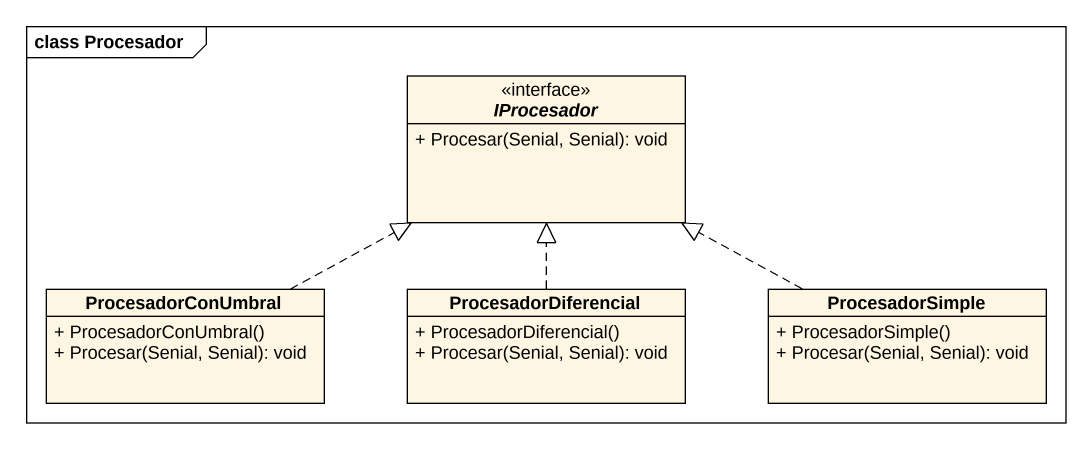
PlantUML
@startuml
mainframe class Procesador
hide circle
hide empty members
skinparam classAttributeIconSize 0
interface IProcesador {
  + Procesar(Senial, Senial): void
}
class ProcesadorConUmbral {
  + ProcesadorConUmbral()
  + Procesar(Senial, Senial): void
}
class ProcesadorDiferencial {
  + ProcesadorDiferencial()
  + Procesar(Senial, Senial): void
}
class ProcesadorSimple {
  + ProcesadorSimple()
  + Procesar(Senial, Senial): void
}
ProcesadorConUmbral .right.|> IProcesador
ProcesadorDiferencial .up.|> IProcesador
ProcesadorSimple .left.|> IProcesador
@enduml
